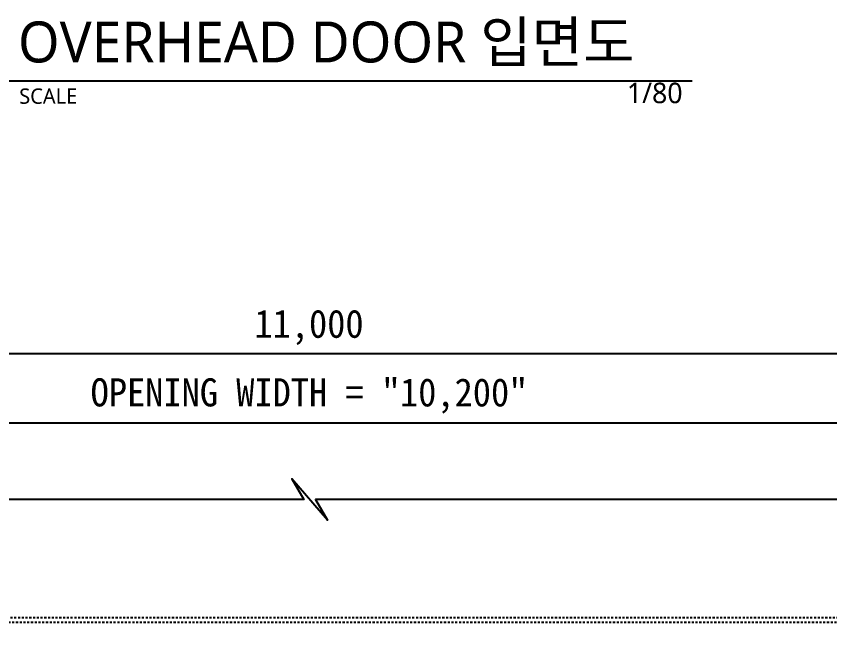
# Model space of a CAD drawing. Header units: millimetres. Extents: x 909 to 159266, y 137 to 21462.
# Drawn here: x 84289 to 88622, y 7074 to 10393 of the extents above; entities that cross this region are included whole.
import ezdxf
from ezdxf.enums import TextEntityAlignment as Align

# ---------------------------------------------------------------- set-up
doc = ezdxf.new("R2010")
doc.units = ezdxf.units.MM
doc.header["$LTSCALE"] = 50
doc.header["$MEASUREMENT"] = 0
doc.linetypes.add('지상1층 평면도$0$HID', pattern=[2, 1.1, -0.9])
doc.layers.get('Defpoints').update_dxf_attribs({"color": 181})
for name, color, linetype in [('252', 252, 'Continuous'), ('DIM', 7, 'Continuous'), ('건축120130$0$MARK', 3, 'Continuous'), ('지상1층 평면도$0$방화셔터', 11, '지상1층 평면도$0$HID')]:
    doc.layers.add(name, color=color, linetype=linetype)
doc.styles.add('2020음성 1차', font='나눔고딕Bold.ttf')
doc.styles.add('돋움체', font='')
doc.styles.add('울릉도M', font='NanumGothic.ttf')
doc.styles.get('돋움체').set_extended_font_data('DotumChe')
doc.dimstyles.new('류재성$0', dxfattribs={"dimscale": 50, "dimtxt": 3, "dimasz": 1.5, "dimexe": 0, "dimexo": 2, "dimgap": 1, "dimtad": 1, "dimdec": 0, "dimdsep": 46, "dimlunit": 6, "dimtxsty": '2020음성 1차', "dimblk1": 'DOT', "dimblk2": 'DOT', "dimsah": 1, "dimcen": 0.09, "dimclrt": 4, "dimadec": 0, "dimazin": 0, "dimtfac": 1, "dimtdec": 4, "dimtofl": 0, "dimtmove": 0, "dimatfit": 3, "dimldrblk": 'DOT', "dimfxl": 1, "dimtolj": 1, "dimtzin": 0, "dimarcsym": 0})

# ---------------------------------------------------------------- blocks, each defined once
blk = doc.blocks.new('_Dot')
at = {"layer": 'DIM', "color": 0, "lineweight": -2}
blk.add_line((-0.5, 0), (-1, 0), dxfattribs=at)
at = {"layer": 'DIM', "color": 0, "const_width": 0.5}
blk.add_lwpolyline([(-0.25, 0, 1), (0.25, 0, 1)], format="xyb", close=True, dxfattribs=at)
blk = doc.blocks.new('*D5553')
at = {"layer": '252', "color": 0, "lineweight": -2}
for p, q in [((80748.8, 7174.4), (80748.8, 8225.2)), ((80823.8, 8225.2), (90873.8, 8225.2)), ((90948.8, 7174.4), (90948.8, 8225.2))]:
    blk.add_line(p, q, dxfattribs=at)
at = {"layer": 'Defpoints', "color": 0}
for p in [(90948.8, 8225.2), (80748.8, 7074.4), (90948.8, 7074.4)]:
    blk.add_point(p, dxfattribs=at)
at = {"layer": '252', "color": 0, "linetype": 'ByBlock', "lineweight": -2, "xscale": 75, "yscale": 75, "zscale": 75, "rotation": 180}
blk.add_blockref('_Dot', (80748.8, 8225.2), dxfattribs=at)
at = {"layer": '252', "color": 0, "linetype": 'ByBlock', "lineweight": -2, "xscale": 75, "yscale": 75, "zscale": 75}
blk.add_blockref('_Dot', (90948.8, 8225.2), dxfattribs=at)
at = {"layer": '252', "color": 4, "insert": (85848.8, 8368.6), "char_height": 150, "attachment_point": 5, "style": '돋움체'}
blk.add_mtext('\\A1;OPENING WIDTH = "10,200"', dxfattribs=at)
blk = doc.blocks.new('*D5556')
at = {"layer": '252', "color": 0, "lineweight": -2}
for p, q in [((80348.8, 7174.4), (80348.8, 8595.1)), ((80423.8, 8595.1), (91273.8, 8595.1)), ((91348.8, 7174.4), (91348.8, 8595.1))]:
    blk.add_line(p, q, dxfattribs=at)
at = {"layer": 'Defpoints', "color": 0}
for p in [(91348.8, 8595.1), (80348.8, 7074.4), (91348.8, 7074.4)]:
    blk.add_point(p, dxfattribs=at)
at = {"layer": '252', "color": 0, "linetype": 'ByBlock', "lineweight": -2, "xscale": 75, "yscale": 75, "zscale": 75, "rotation": 180}
blk.add_blockref('_Dot', (80348.8, 8595.1), dxfattribs=at)
at = {"layer": '252', "color": 0, "linetype": 'ByBlock', "lineweight": -2, "xscale": 75, "yscale": 75, "zscale": 75}
blk.add_blockref('_Dot', (91348.8, 8595.1), dxfattribs=at)
at = {"layer": '252', "color": 4, "insert": (85848.8, 8734.4), "char_height": 150, "attachment_point": 5, "style": '돋움체'}
blk.add_mtext('\\A1;11,000', dxfattribs=at)

msp = doc.modelspace()

# ---------------------------------------------------------------- linework, layer by layer
at = {"color": 2, "elevation": 0}
msp.add_lwpolyline([(92903.7, 7816.2), (85882.6, 7816.2), (85947.2, 7706.3), (85756.5, 7926.1), (85821.1, 7816.2), (78800, 7816.2)], dxfattribs=at)
at = {"layer": '건축120130$0$MARK', "color": 4}
msp.add_line((84124.1, 10049.2, 0), (87890.1, 10049.2, 0), dxfattribs=at)
at = {"layer": '지상1층 평면도$0$방화셔터', "linetype": '지상1층 평면도$0$HID', "ltscale": 0.2}
for p, q in [((80498.8, 7186.9, 0), (91198.8, 7186.9, 0)), ((91198.8, 7161.9, 0), (80498.8, 7161.9, 0))]:
    msp.add_line(p, q, dxfattribs=at)

# ---------------------------------------------------------------- texts
at = {"layer": '건축120130$0$MARK', "color": 0, "style": '울릉도M'}
for s, height, p in [('OVERHEAD DOOR 입면도', 218.328, (84298.4, 10146.7, 0)), ('SCALE', 81.87, (84305.1, 9926.3, 0))]:
    msp.add_text(s, height=height, dxfattribs=at).set_placement(p)
msp.add_text('1/80', height=109.16, dxfattribs=at).set_placement((87838.7, 9929.7, 0), align=Align.RIGHT)

# ---------------------------------------------------------------- dimensions: what is measured, and where the dimension line sits
at = {"layer": '252', "color": 0}
dim = msp.add_linear_dim(base=(90948.8, 8225.2, 0), p1=(80748.8, 7074.4, 0), p2=(90948.8, 7074.4, 0), text='OPENING WIDTH = "<>"', dimstyle='류재성$0', override={"dimtxsty": '돋움체'}, dxfattribs=at)
dim.commit()
dim.dimension.update_dxf_attribs({"geometry": '*D5553', "text_midpoint": (85848.8, 8368.6, 0)})
dim = msp.add_linear_dim(base=(91348.8, 8595.1, 0), p1=(80348.8, 7074.4, 0), p2=(91348.8, 7074.4, 0), dimstyle='류재성$0', override={"dimtxsty": '돋움체'}, dxfattribs=at)
dim.commit()
dim.dimension.update_dxf_attribs({"geometry": '*D5556', "text_midpoint": (85848.8, 8734.4, 0)})

doc.saveas('drawing.dxf')
